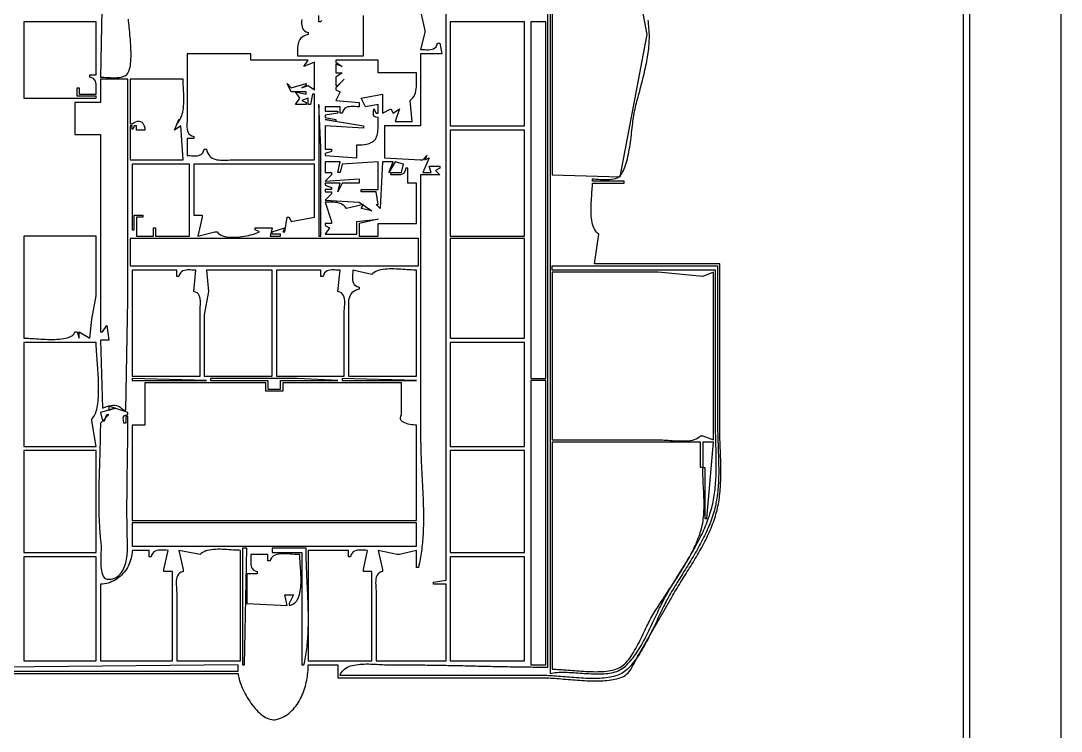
# Model space of a CAD drawing. Header units: metres. Extents: x 0 to 792, y 0 to 1224.
# Drawn here: x 301.5 to 792, y 203.8 to 538.5 of the extents above; entities that cross this region are included whole.
import ezdxf

# ---------------------------------------------------------------- set-up
doc = ezdxf.new("R2010")
doc.units = ezdxf.units.M

msp = doc.modelspace()

# ---------------------------------------------------------------- linework, layer by layer
for points in [[(0, 1224), (0, 0), (792, 0), (792, 1224), (0, 1224)], [(26, 62), (561, 62), (699, 62), (734, 62), (747.3966, 63.0278), (749, 79), (749, 125), (749, 315), (749, 969), (749, 1138), (749, 1181), (747.9722, 1197.3966), (738, 1199), (709, 1199), (593, 1199), (166, 1199), (62, 1199), (36, 1199), (27.0278, 1197.3966), (26, 1177), (26, 1121), (26, 904), (26, 62)], [(29, 1196), (29, 65), (746, 65), (746, 1196), (29, 1196)], [(551, 1125), (551, 231), (551.7984, 231.1694), (552.6262, 231.3066), (553.4817, 231.4137), (554.3627, 231.493), (555.2675, 231.5469), (556.194, 231.5775), (557.1405, 231.5872), (558.1049, 231.5783), (559.0854, 231.553), (560.0799, 231.5136), (561.0867, 231.4625), (562.1038, 231.4018), (563.1293, 231.3339), (564.1613, 231.2611), (565.1978, 231.1856), (566.2369, 231.1097), (567.2768, 231.0357), (568.3154, 230.9659), (569.3509, 230.9026), (570.3814, 230.848), (571.405, 230.8045), (572.4197, 230.7742), (573.4236, 230.7596), (574.4148, 230.7629), (575.3913, 230.7863), (576.3514, 230.8322), (577.293, 230.9028), (578.2142, 231.0004), (579.1132, 231.1273), (579.988, 231.2858), (580.8366, 231.4781), (581.6572, 231.7066), (582.4479, 231.9735), (583.2067, 232.2811), (583.9317, 232.6318), (584.6211, 233.0277), (585.2637, 233.4558), (585.899, 233.9311), (586.5271, 234.4514), (587.148, 235.0148), (587.7618, 235.619), (588.3684, 236.2622), (588.968, 236.9422), (589.5606, 237.657), (590.1462, 238.4045), (590.7249, 239.1827), (591.2967, 239.9896), (591.8617, 240.823), (592.4199, 241.6809), (592.9713, 242.5613), (593.5161, 243.4621), (594.0541, 244.3813), (594.5856, 245.3168), (595.1105, 246.2665), (595.6288, 247.2285), (596.1407, 248.2006), (596.6461, 249.1808), (597.1451, 250.167), (597.6378, 251.1573), (598.1242, 252.1495), (598.6043, 253.1415), (599.0781, 254.1314), (599.5459, 255.1171), (600.0074, 256.0965), (600.4629, 257.0676), (600.9124, 258.0283), (601.3558, 258.9766), (601.7933, 259.9103), (602.2249, 260.8276), (602.6506, 261.7263), (603.0704, 262.6043), (603.4845, 263.4596), (603.8929, 264.2902), (604.2956, 265.0939), (604.6926, 265.8689), (605.084, 266.6129), (605.4699, 267.3239), (605.8503, 268), (606.3412, 268.8493), (606.8392, 269.6995), (607.3437, 270.5507), (607.854, 271.4029), (608.3697, 272.2561), (608.8901, 273.1105), (609.4148, 273.9662), (609.9431, 274.8231), (610.4746, 275.6814), (611.0086, 276.5411), (611.5446, 277.4022), (612.0821, 278.2649), (612.6204, 279.1293), (613.1591, 279.9953), (613.6975, 280.8631), (614.2352, 281.7327), (614.7715, 282.6042), (615.3059, 283.4776), (615.8379, 284.3531), (616.3668, 285.2306), (616.8922, 286.1104), (617.4135, 286.9923), (617.9301, 287.8765), (618.4415, 288.7631), (618.947, 289.6521), (619.4462, 290.5436), (619.9386, 291.4376), (620.4234, 292.3343), (620.9003, 293.2337), (621.3685, 294.1358), (621.8277, 295.0408), (622.2771, 295.9486), (622.7163, 296.8594), (623.1447, 297.7733), (623.5618, 298.6902), (623.9669, 299.6103), (624.3596, 300.5336), (624.7392, 301.4603), (625.1053, 302.3902), (625.4572, 303.3237), (625.7944, 304.2606), (626.1164, 305.2011), (626.4226, 306.1452), (626.7124, 307.093), (626.9852, 308.0445), (627.2407, 309), (627.4779, 309.9582), (627.698, 310.9217), (627.9016, 311.8901), (628.0891, 312.8632), (628.2612, 313.8407), (628.4184, 314.8224), (628.5614, 315.8081), (628.6906, 316.7976), (628.8066, 317.7905), (628.9101, 318.7867), (629.0016, 319.786), (629.0817, 320.788), (629.1508, 321.7926), (629.2097, 322.7996), (629.2589, 323.8086), (629.2989, 324.8195), (629.3304, 325.8319), (629.3539, 326.8458), (629.3699, 327.8608), (629.379, 328.8767), (629.3819, 329.8932), (629.3791, 330.9102), (629.3711, 331.9274), (629.3586, 332.9445), (629.342, 333.9614), (629.322, 334.9777), (629.2992, 335.9933), (629.2741, 337.0079), (629.2473, 338.0213), (629.2193, 339.0332), (629.1908, 340.0434), (629.1622, 341.0516), (629.1343, 342.0577), (629.1075, 343.0614), (629.0824, 344.0625), (629.0596, 345.0606), (629.0396, 346.0557), (629.0231, 347.0474), (629.0106, 348.0355), (629.0027, 349.0197), (629, 350), (629, 421), (552, 421), (552, 423), (630, 423), (630, 348), (630.0034, 347.0302), (630.0132, 346.0545), (630.0289, 345.0731), (630.0495, 344.0865), (630.0746, 343.0949), (630.1035, 342.0988), (630.1354, 341.0984), (630.1696, 340.0941), (630.2057, 339.0863), (630.2427, 338.0753), (630.2802, 337.0614), (630.3173, 336.0451), (630.3535, 335.0266), (630.388, 334.0064), (630.4202, 332.9847), (630.4495, 331.9619), (630.4751, 330.9384), (630.4963, 329.9145), (630.5126, 328.8906), (630.5232, 327.867), (630.5275, 326.8441), (630.5247, 325.8221), (630.5143, 324.8016), (630.4955, 323.7827), (630.4677, 322.7659), (630.4302, 321.7516), (630.3824, 320.74), (630.3234, 319.7315), (630.2528, 318.7264), (630.1698, 317.7252), (630.0737, 316.7282), (629.9639, 315.7357), (629.8397, 314.748), (629.7005, 313.7655), (629.5455, 312.7886), (629.374, 311.8177), (629.1855, 310.853), (628.9792, 309.8949), (628.7546, 308.9438), (628.5108, 308), (628.2449, 307.0493), (627.9617, 306.1021), (627.6615, 305.1582), (627.3451, 304.2177), (627.0129, 303.2804), (626.6655, 302.3463), (626.3036, 301.4153), (625.9276, 300.4875), (625.5381, 299.5627), (625.1357, 298.6408), (624.721, 297.7219), (624.2945, 296.8059), (623.8568, 295.8928), (623.4085, 294.9824), (622.9501, 294.0747), (622.4823, 293.1697), (622.0055, 292.2673), (621.5203, 291.3675), (621.0274, 290.4702), (620.5272, 289.5753), (620.0204, 288.6829), (619.5075, 287.7928), (618.9891, 286.9051), (618.4657, 286.0195), (617.938, 285.1362), (617.4064, 284.255), (616.8716, 283.3759), (616.3342, 282.4988), (615.7946, 281.6238), (615.2534, 280.7506), (614.7113, 279.8794), (614.1688, 279.0099), (613.6265, 278.1423), (613.0849, 277.2763), (612.5446, 276.412), (612.0061, 275.5494), (611.4701, 274.6883), (610.9371, 273.8287), (610.4077, 272.9706), (609.8824, 272.1138), (609.3618, 271.2584), (608.8465, 270.4044), (608.3371, 269.5515), (607.834, 268.6999), (607.338, 267.8494), (606.8495, 267), (606.4753, 266.3315), (606.0942, 265.6264), (605.7063, 264.8869), (605.3116, 264.1149), (604.91, 263.3127), (604.5017, 262.4822), (604.0866, 261.6257), (603.6647, 260.7451), (603.2361, 259.8425), (602.8007, 258.9201), (602.3587, 257.9799), (601.91, 257.0241), (601.4546, 256.0547), (600.9926, 255.0738), (600.5239, 254.0835), (600.0487, 253.0859), (599.5668, 252.0831), (599.0784, 251.0772), (598.5834, 250.0702), (598.082, 249.0643), (597.574, 248.0615), (597.0595, 247.064), (596.5385, 246.0738), (596.0111, 245.093), (595.4773, 244.1237), (594.937, 243.168), (594.3904, 242.228), (593.8374, 241.3058), (593.278, 240.4034), (592.7123, 239.523), (592.1402, 238.6667), (591.5619, 237.8365), (590.9773, 237.0345), (590.3864, 236.2629), (589.7893, 235.5237), (589.186, 234.819), (588.5765, 234.1508), (587.9607, 233.5214), (587.3388, 232.9327), (586.7108, 232.3869), (586.0767, 231.8861), (585.4364, 231.4323), (584.7901, 231.0277), (584.1279, 230.6716), (583.4213, 230.3492), (582.6724, 230.0592), (581.8837, 229.8003), (581.0574, 229.5711), (580.1959, 229.3703), (579.3016, 229.1965), (578.3767, 229.0485), (577.4236, 228.9249), (576.4447, 228.8245), (575.4422, 228.7457), (574.4185, 228.6875), (573.3759, 228.6483), (572.3168, 228.6269), (571.2434, 228.622), (570.1582, 228.6322), (569.0635, 228.6562), (567.9615, 228.6927), (566.8547, 228.7403), (565.7453, 228.7978), (564.6357, 228.8637), (563.5282, 228.9369), (562.4252, 229.0159), (561.3289, 229.0994), (560.2418, 229.1861), (559.1661, 229.2746), (558.1042, 229.3637), (557.0584, 229.452), (556.0311, 229.5382), (555.0245, 229.621), (554.041, 229.699), (553.083, 229.7709), (552.1528, 229.8353), (551.2527, 229.8911), (550.385, 229.9367), (549.5521, 229.971), (548.7563, 229.9925), (548, 230), (452, 230), (452.2882, 230.7499), (452.6538, 231.4309), (453.0922, 232.0462), (453.599, 232.5987), (454.1696, 233.0916), (454.7996, 233.5279), (455.4844, 233.9107), (456.2195, 234.243), (457.0004, 234.5279), (457.8226, 234.7685), (458.6816, 234.9679), (459.5729, 235.129), (460.4919, 235.2551), (461.4343, 235.3491), (462.3954, 235.4141), (463.3708, 235.4532), (464.3559, 235.4694), (465.3463, 235.4658), (466.3374, 235.4455), (467.3248, 235.4116), (468.3039, 235.3671), (469.2702, 235.315), (470.2192, 235.2586), (471.1465, 235.2007), (472.0474, 235.1445), (472.9176, 235.093), (473.7524, 235.0494), (474.5474, 235.0166), (475.2981, 234.9978), (476, 234.9961), (476.9952, 235.0066), (477.9907, 235.0155), (478.9865, 235.0227), (479.9826, 235.0284), (480.979, 235.0325), (481.9756, 235.0352), (482.9725, 235.0364), (483.9696, 235.0361), (484.967, 235.0345), (485.9646, 235.0316), (486.9624, 235.0274), (487.9605, 235.0219), (488.9588, 235.0153), (489.9573, 235.0074), (490.956, 234.9985), (491.9549, 234.9885), (492.954, 234.9774), (493.9533, 234.9653), (494.9528, 234.9523), (495.9524, 234.9384), (496.9522, 234.9236), (497.9521, 234.908), (498.9522, 234.8916), (499.9525, 234.8745), (500.9529, 234.8567), (501.9534, 234.8382), (502.954, 234.8191), (503.9548, 234.7994), (504.9556, 234.7792), (505.9566, 234.7585), (506.9577, 234.7373), (507.9588, 234.7158), (508.9601, 234.6939), (509.9614, 234.6716), (510.9628, 234.6491), (511.9642, 234.6263), (512.9657, 234.6034), (513.9673, 234.5803), (514.9689, 234.557), (515.9705, 234.5338), (516.9722, 234.5104), (517.9739, 234.4871), (518.9756, 234.4639), (519.9773, 234.4407), (520.979, 234.4177), (521.9807, 234.3949), (522.9824, 234.3723), (523.9841, 234.3499), (524.9858, 234.3279), (525.9874, 234.3062), (526.989, 234.2849), (527.9906, 234.2641), (528.9921, 234.2437), (529.9935, 234.2238), (530.9949, 234.2045), (531.9962, 234.1858), (532.9974, 234.1678), (533.9986, 234.1504), (534.9996, 234.1338), (536.0006, 234.1179), (537.0014, 234.1028), (538.0022, 234.0886), (539.0028, 234.0753), (540.0033, 234.0629), (541.0037, 234.0515), (542.0039, 234.0411), (543.004, 234.0318), (544.0039, 234.0236), (545.0037, 234.0166), (546.0033, 234.0107), (547.0027, 234.0061), (548.002, 234.0027), (549.0011, 234.0006), (550, 234), (550, 1122)], [(490, 543), (492, 534), (492, 533), (490, 525), (490.9583, 524.98), (491.9097, 524.9379), (492.841, 524.9006), (493.7393, 524.895), (494.5914, 524.948), (495.3841, 525.0863), (496.1045, 525.337), (496.7393, 525.7268), (497.2756, 526.2826), (497.7002, 527.0314), (498, 528), (499, 528), (500, 523), (490, 523), (490, 489), (473, 489), (473, 474), (490, 473), (491, 473), (493, 475), (492, 473), (494, 474), (491, 467), (492, 467), (494, 467), (495, 467), (494, 470), (499, 470), (499, 469), (497, 468), (499, 466), (490, 466), (490, 342), (490.0028, 341.0328), (490.011, 340.0615), (490.0245, 339.0863), (490.0427, 338.1074), (490.0654, 337.1248), (490.0924, 336.1388), (490.1233, 335.1494), (490.1577, 334.1569), (490.1954, 333.1614), (490.2361, 332.163), (490.2795, 331.1619), (490.3252, 330.1583), (490.3729, 329.1522), (490.4224, 328.1439), (490.4733, 327.1335), (490.5253, 326.1212), (490.5781, 325.107), (490.6314, 324.0912), (490.6849, 323.0739), (490.7383, 322.0553), (490.7913, 321.0354), (490.8434, 320.0145), (490.8946, 318.9928), (490.9444, 317.9702), (490.9925, 316.9471), (491.0386, 315.9236), (491.0824, 314.8998), (491.1237, 313.8758), (491.162, 312.8518), (491.1971, 311.8281), (491.2287, 310.8046), (491.2564, 309.7816), (491.28, 308.7592), (491.2991, 307.7376), (491.3135, 306.717), (491.3228, 305.6974), (491.3267, 304.679), (491.3249, 303.662), (491.3171, 302.6465), (491.3029, 301.6328), (491.2822, 300.6208), (491.2545, 299.6109), (491.2196, 298.603), (491.1772, 297.5975), (491.1268, 296.5944), (491.0683, 295.5939), (491.0014, 294.5961), (490.9256, 293.6012), (490.8407, 292.6094), (490.7465, 291.6208), (490.6425, 290.6355), (490.5284, 289.6537), (490.4041, 288.6755), (490.2691, 287.7012), (490.1231, 286.7308), (489.9659, 285.7645), (489.7971, 284.8025), (489.6164, 283.8449), (489.4235, 282.8918), (489.2181, 281.9434), (489, 281), (488, 281), (488, 289), (480, 287), (479, 287), (470, 289), (472, 280), (472, 279), (471.0811, 278.7072), (470.3496, 278.2765), (469.7855, 277.7237), (469.369, 277.0649), (469.0804, 276.316), (468.8999, 275.493), (468.8077, 274.6119), (468.784, 273.6887), (468.809, 272.7393), (468.8628, 271.7798), (468.9258, 270.8261), (468.9781, 269.8941), (469, 269), (469, 237), (502, 237), (502, 273), (496, 273), (496, 274), (502, 275), (502, 665)], [(552, 599), (552, 466), (584, 465), (596.821, 532), (584, 599), (552, 599)], [(340, 560), (339, 512), (339.8119, 511.9811), (340.7098, 511.9328), (341.6763, 511.8676), (342.6938, 511.798), (343.7447, 511.7363), (344.8117, 511.6951), (345.8772, 511.6869), (346.9236, 511.7241), (347.9335, 511.8191), (348.8894, 511.9845), (349.7737, 512.2328), (350.569, 512.5763), (351.2577, 513.0277), (351.6578, 513.4191), (352.0115, 513.9034), (352.321, 514.4747), (352.5884, 515.1273), (352.816, 515.8554), (353.006, 516.6532), (353.1607, 517.515), (353.2822, 518.435), (353.3727, 519.4075), (353.4344, 520.4267), (353.4697, 521.4869), (353.4806, 522.5822), (353.4694, 523.7069), (353.4383, 524.8552), (353.3895, 526.0215), (353.3253, 527.1998), (353.2478, 528.3845), (353.1592, 529.5699), (353.0619, 530.75), (352.9579, 531.9192), (352.8495, 533.0718), (352.739, 534.2018), (352.6284, 535.3037), (352.5201, 536.3716), (352.4163, 537.3997), (352.3191, 538.3824), (352.2308, 539.3138)], [(433.9379, 539.0902), (433.9006, 538.1588), (433.895, 537.2605), (433.948, 536.4084), (434.0863, 535.6157), (434.337, 534.8953), (434.7268, 534.2605), (435.2826, 533.7243), (436.0314, 533.2997), (437, 533), (437, 532), (435.9072, 531.7015), (434.9851, 531.3248), (434.2193, 530.8735), (433.5954, 530.351), (433.099, 529.761), (432.7158, 529.107), (432.4314, 528.3926), (432.2314, 527.6214), (432.1015, 526.7969), (432.0273, 525.9226), (431.9944, 525.0023), (431.9884, 524.0393), (431.9951, 523.0374), (432, 522), (463, 522), (463, 541)], [(443.2109, 538.6384), (443, 538), (442, 538), (442, 541)], [(303, 538), (303, 502), (337, 502), (337, 503), (328, 503), (328, 507), (329, 507), (329, 504), (337, 504), (337.0199, 504.9583), (337.062, 505.9097), (337.0993, 506.841), (337.1049, 507.7393), (337.0519, 508.5914), (336.9136, 509.3841), (336.6629, 510.1045), (336.2731, 510.7393), (335.7173, 511.2756), (334.9685, 511.7002), (334, 512), (334, 513), (337, 513), (337, 538), (303, 538)], [(504, 538), (504, 489), (539, 489), (539, 538), (504, 538)], [(542, 538), (542, 370), (549, 370), (549, 538), (542, 538)], [(585.6103, 229.6033), (586.3873, 230.0473), (587.1139, 230.6151), (587.7939, 231.2891), (588.431, 232.0517), (589.0289, 232.8853), (589.5914, 233.7724), (590.1221, 234.6953), (590.6249, 235.6364), (591.1034, 236.5782), (591.5613, 237.503), (592.0025, 238.3933), (592.4306, 239.2315), (592.8495, 240), (608.4213, 267), (608.91, 267.8465), (609.4063, 268.6941), (609.9094, 269.543), (610.4188, 270.3931), (610.9338, 271.2445), (611.4539, 272.0973), (611.9785, 272.9515), (612.5071, 273.8072), (613.0389, 274.6644), (613.5736, 275.5231), (614.1104, 276.3836), (614.6487, 277.2457), (615.1882, 278.1095), (615.728, 278.9752), (616.2677, 279.8427), (616.8067, 280.7121), (617.3444, 281.5834), (617.8801, 282.4568), (618.4135, 283.3323), (618.9437, 284.2099), (619.4704, 285.0896), (619.9928, 285.9716), (620.5104, 286.8559), (621.0227, 287.7426), (621.529, 288.6316), (622.0288, 289.5231), (622.5214, 290.4171), (623.0064, 291.3136), (623.4831, 292.2128), (623.9509, 293.1146), (624.4093, 294.0192), (624.8577, 294.9266), (625.2955, 295.8368), (625.7221, 296.7498), (626.1369, 297.6658), (626.5394, 298.5849), (626.929, 299.5069), (627.3051, 300.4321), (627.6671, 301.3605), (628.0144, 302.292), (628.3465, 303.2268), (628.6627, 304.165), (628.9626, 305.1065), (629.2455, 306.0515), (629.5108, 307), (629.7543, 307.9421), (629.9791, 308.8916), (630.1858, 309.8482), (630.3751, 310.8115), (630.5475, 311.781), (630.7038, 312.7566), (630.8446, 313.7378), (630.9705, 314.7244), (631.0822, 315.7159), (631.1803, 316.712), (631.2655, 317.7123), (631.3384, 318.7166), (631.3996, 319.7245), (631.4499, 320.7356), (631.4897, 321.7496), (631.5199, 322.7662), (631.541, 323.7849), (631.5536, 324.8056), (631.5585, 325.8277), (631.5562, 326.851), (631.5474, 327.8751), (631.5328, 328.8997), (631.513, 329.9244), (631.4886, 330.949), (631.4603, 331.9729), (631.4287, 332.996), (631.3945, 334.0178), (631.3583, 335.0381), (631.3207, 336.0564), (631.2825, 337.0724), (631.2442, 338.0858), (631.2065, 339.0963), (631.17, 340.1034), (631.1354, 341.1069), (631.1033, 342.1064), (631.0744, 343.1015), (631.0493, 344.092), (631.0287, 345.0774), (631.0132, 346.0574), (631.0034, 347.0317), (631, 348), (631, 424), (572, 424), (574, 438), (573.4015, 438.4518), (572.8686, 438.9835), (572.398, 439.5897), (571.9862, 440.2646), (571.63, 441.0029), (571.3259, 441.7988), (571.0705, 442.6469), (570.8605, 443.5416), (570.6924, 444.4773), (570.563, 445.4485), (570.4689, 446.4496), (570.4066, 447.475), (570.3728, 448.5193), (570.3641, 449.5768), (570.3771, 450.6419), (570.4085, 451.7092), (570.4549, 452.7731), (570.5129, 453.828), (570.5791, 454.8683), (570.6501, 455.8885), (570.7227, 456.883), (570.7933, 457.8463), (570.8587, 458.7729), (570.9154, 459.657), (570.9601, 460.4933), (570.9894, 461.2761), (571, 462), (586, 462), (586, 463), (571, 463), (571, 464), (571.8335, 463.9815), (572.7471, 463.9342), (573.7245, 463.8704), (574.7493, 463.8024), (575.8052, 463.7425), (576.8758, 463.7029), (577.9448, 463.696), (578.996, 463.7339), (580.0128, 463.8291), (580.9791, 463.9938), (581.8785, 464.2403), (582.6946, 464.5808), (583.4112, 465.0277), (583.9046, 465.4572), (584.3703, 465.9683), (584.8091, 466.5562), (585.2221, 467.216), (585.6106, 467.943), (585.9755, 468.7323), (586.3179, 469.5792), (586.6389, 470.4787), (586.9396, 471.426), (587.2211, 472.4165), (587.4844, 473.4451), (587.7307, 474.5072), (587.961, 475.5979), (588.1765, 476.7124), (588.3781, 477.8458), (588.567, 478.9934), (588.7443, 480.1503), (588.911, 481.3118), (589.0682, 482.4729), (589.217, 483.629), (589.3585, 484.7751), (589.4938, 485.9064), (589.624, 487.0182), (589.7501, 488.1056), (589.8732, 489.1638), (589.9944, 490.1879), (590.1149, 491.1733), (590.2356, 492.1149), (590.3576, 493.0082), (590.4821, 493.8481), (590.6101, 494.6299), (590.7427, 495.3488), (590.8811, 496), (591.0903, 496.8951), (591.3085, 497.8018), (591.5348, 498.7193), (591.7684, 499.6471), (592.0083, 500.5846), (592.2538, 501.5311), (592.5039, 502.4861), (592.7577, 503.4489), (593.0145, 504.419), (593.2732, 505.3958), (593.5331, 506.3786), (593.7933, 507.3668), (594.0529, 508.3599), (594.3109, 509.3572), (594.5667, 510.3582), (594.8192, 511.3622), (595.0676, 512.3686), (595.311, 513.3769), (595.5486, 514.3864), (595.7794, 515.3966), (596.0027, 516.4067), (596.2175, 517.4163), (596.4229, 518.4247), (596.6182, 519.4314), (596.8023, 520.4356), (596.9745, 521.4369), (597.1339, 522.4346), (597.2795, 523.428), (597.4106, 524.4167), (597.5262, 525.4), (597.6255, 526.3773), (597.7076, 527.348), (597.7716, 528.3115), (597.8167, 529.2672), (597.842, 530.2145), (597.8465, 531.1528), (597.8295, 532.0815), (597.7901, 533), (597.7301, 533.9798), (597.6597, 534.9589), (597.5792, 535.9372), (597.4889, 536.9148), (597.3892, 537.8917), (597.2803, 538.868)], [(380, 523), (380, 494), (379.9781, 493.1058), (379.9258, 492.1738), (379.8628, 491.2201), (379.809, 490.2605), (379.784, 489.3112), (379.8077, 488.3879), (379.8999, 487.5068), (380.0804, 486.6838), (380.369, 485.9349), (380.7855, 485.2761), (381.3496, 484.7234), (382.0811, 484.2926), (383, 484), (383, 483), (380, 483), (380, 475), (380.9583, 474.98), (381.9097, 474.9379), (382.841, 474.9006), (383.7393, 474.895), (384.5914, 474.948), (385.3841, 475.0863), (386.1045, 475.337), (386.7393, 475.7268), (387.2756, 476.2826), (387.7002, 477.0314), (388, 478), (389, 478), (389.2781, 476.9932), (389.6382, 476.1238), (390.0747, 475.3822), (390.5818, 474.7587), (391.1542, 474.2435), (391.7863, 473.827), (392.4724, 473.4995), (393.2071, 473.2514), (393.9848, 473.0728), (394.7998, 472.9542), (395.6467, 472.8858), (396.5199, 472.8579), (397.4139, 472.861), (398.323, 472.8852), (399.2417, 472.9208), (400.1645, 472.9583), (401.0857, 472.9879), (402, 473), (440, 473), (440, 504), (439, 504), (438, 499), (437, 499), (437, 502), (434, 501), (436, 500), (436, 499), (431, 499), (433, 502), (431, 505), (436, 504), (436, 505), (429, 505), (427, 509), (429, 507), (436, 509), (436, 508), (434, 507), (437, 508), (440, 506), (440, 519), (435, 517), (437, 520), (410, 520), (410, 523), (380, 523)], [(450, 520), (450, 519), (453, 517), (450, 518), (450, 514), (453, 514), (450, 512), (450, 508), (451, 508), (454, 511), (450, 507), (450, 506), (452, 505), (450, 501), (461, 500), (461, 498), (460.0416, 498.0199), (459.0902, 498.062), (458.1588, 498.0993), (457.2605, 498.1049), (456.4084, 498.0519), (455.6157, 497.9136), (454.8953, 497.6629), (454.2605, 497.2731), (453.7243, 496.7173), (453.2997, 495.9685), (453, 495), (452, 495), (452, 498), (445, 498), (445, 496), (451, 496), (451, 495), (445, 494), (445, 493), (450, 492), (450, 491), (445, 492), (463, 489), (463, 488), (445, 489), (445, 479), (445, 478), (448, 478), (448, 477), (445, 476), (445, 475), (460, 474), (460, 480), (461.2692, 480.0223), (462.4262, 480.0878), (463.4762, 480.1974), (464.4245, 480.352), (465.2761, 480.5524), (466.0363, 480.7995), (466.7103, 481.0942), (467.3032, 481.4374), (467.8203, 481.8299), (468.2667, 482.2727), (468.6476, 482.7666), (468.9683, 483.3125), (469.2338, 483.9112), (469.4494, 484.5637), (469.6203, 485.2708), (469.7517, 486.0335), (469.8487, 486.8525), (469.9165, 487.7288), (469.9604, 488.6632), (469.9855, 489.6566), (469.997, 490.71), (470.0001, 491.8241), (470, 493), (468.8635, 493.1251), (468.1741, 493.4893), (467.8372, 494.0757), (467.7588, 494.8675), (467.8444, 495.8479), (468, 497), (469, 495), (470, 495), (470, 499), (464, 498), (462, 502), (472, 504), (472, 495), (476, 497), (477, 495), (480, 497), (478, 491), (486, 491), (485, 501), (485.7481, 501.6106), (486.3699, 502.2865), (486.8766, 503.0211), (487.2792, 503.8078), (487.5887, 504.6398), (487.8162, 505.5107), (487.9728, 506.4137), (488.0695, 507.3422), (488.1174, 508.2897), (488.1276, 509.2494), (488.1112, 510.2148), (488.0791, 511.1791), (488.0425, 512.1359), (488.0124, 513.0783), (488, 514), (470, 514), (470, 520), (450, 520)], [(339, 511), (339, 500), (327, 500), (327, 485), (339, 485), (339, 392), (340, 392), (342, 395), (343, 388), (339, 388), (340, 356), (341.083, 356.4397), (342.1029, 356.8111), (343.0692, 357.1016), (343.9911, 357.2985), (344.8783, 357.3893), (345.7401, 357.3613), (346.5861, 357.2021), (347.4256, 356.8989), (348.2681, 356.4392), (349.1231, 355.8104), (350, 355), (351, 355), (352, 407), (352, 511), (339, 511)], [(353, 511), (353, 490), (354, 490), (354.8891, 490.5657), (355.7331, 490.9521), (356.5241, 491.163), (357.2543, 491.2023), (357.9156, 491.0739), (358.5004, 490.7817), (359.0007, 490.3296), (359.4087, 489.7214), (359.7165, 488.9612), (359.9162, 488.0527), (360, 487), (356, 487), (356, 489), (355, 489), (354.645, 488.0021), (354.3657, 487.4176), (354.1638, 487.3321), (354.0412, 487.831), (354, 489), (353, 489), (353, 473), (378, 473), (377, 489), (374, 487), (376, 492), (375, 490), (375.6102, 490.6615), (376.146, 491.3727), (376.6118, 492.1297), (377.012, 492.9286), (377.3509, 493.7657), (377.6331, 494.6371), (377.8627, 495.539), (378.0444, 496.4675), (378.1825, 497.419), (378.2813, 498.3894), (378.3453, 499.3751), (378.3789, 500.3722), (378.3865, 501.3769), (378.3725, 502.3853), (378.3412, 503.3937), (378.2972, 504.3982), (378.2447, 505.395), (378.1883, 506.3802), (378.1322, 507.3501), (378.081, 508.3009), (378.0389, 509.2287), (378.0104, 510.1296), (378, 511), (353, 511)], [(442, 499), (442, 437), (443, 437), (443, 479), (442, 499)], [(504, 487), (504, 437), (539, 437), (539, 487), (504, 487)], [(354, 471), (354, 440), (355, 440), (355, 447), (359, 447), (359, 446), (356, 446), (356, 437), (364, 437), (364, 441), (365, 441), (365, 437), (381, 437), (381, 471), (354, 471)], [(383, 471), (383, 447), (387, 447), (387, 446), (385, 437), (393, 439), (394, 439), (394.5737, 438.436), (395.2314, 437.9527), (395.9652, 437.5459), (396.7673, 437.2118), (397.63, 436.9462), (398.5453, 436.7451), (399.5056, 436.6044), (400.5031, 436.5201), (401.5298, 436.4882), (402.5782, 436.5046), (403.6402, 436.5653), (404.7082, 436.6663), (405.7744, 436.8034), (406.8309, 436.9727), (407.8699, 437.1701), (408.8837, 437.3916), (409.8645, 437.6332), (410.8045, 437.8907), (411.6958, 438.1602), (412.5307, 438.4376), (413.3013, 438.7189), (414, 439), (412, 440), (412, 441), (420, 441), (419, 437), (424, 437), (424, 438), (420, 438), (420, 439), (426, 441), (425, 439), (426, 439), (427, 446), (428, 446), (429, 444), (440, 446), (440, 471), (383, 471)], [(445, 472), (445, 468), (445, 467), (448, 467), (448, 466), (445, 463), (461, 464), (461, 462), (453, 462), (451, 458), (452, 462), (445, 462), (445, 461), (448, 460), (448, 459), (445, 459), (445, 458), (448, 458), (448, 457), (445, 454), (461, 453), (467, 449), (462, 450), (463, 452), (455, 450), (454.3894, 450.8147), (453.7263, 451.4711), (453.0142, 451.986), (452.2568, 452.376), (451.4577, 452.6577), (450.6205, 452.8479), (449.7488, 452.9632), (448.8463, 453.0203), (447.9165, 453.0358), (446.9631, 453.0265), (445.9897, 453.009), (445, 453), (448, 444), (448, 443), (445, 443), (445, 442), (447, 441), (445, 438), (460, 438), (460, 444), (470, 445), (461, 443), (461, 437), (470, 437), (470, 443), (488, 443), (488, 462), (484, 462), (484, 463), (484, 469), (483, 469), (482.7754, 467.973), (482.3987, 467.1918), (481.8872, 466.6247), (481.2584, 466.2403), (480.5298, 466.0068), (479.7188, 465.8928), (478.8429, 465.8667), (477.9194, 465.8969), (476.966, 465.9518), (476, 466), (476, 467), (481, 467), (482, 471), (478, 472), (475, 467), (477, 472), (472, 472), (471, 450), (469, 452), (470, 452), (469, 458), (462, 458), (462, 459), (470, 459), (470, 472), (453, 471), (452, 467), (451, 467), (452, 472), (445, 472)], [(303, 437), (303, 389), (303.5986, 388.9904), (304.285, 388.9636), (305.051, 388.9225), (305.8889, 388.8703), (306.7907, 388.8098), (307.7486, 388.744), (308.7545, 388.6759), (309.8007, 388.6086), (310.8792, 388.5449), (311.9821, 388.4878), (313.1015, 388.4404), (314.2296, 388.4056), (315.3583, 388.3865), (316.4798, 388.3859), (317.5862, 388.4069), (318.6697, 388.4524), (319.7222, 388.5255), (320.7359, 388.6291), (321.7029, 388.7662), (322.6153, 388.9398), (323.4651, 389.1529), (324.2446, 389.4084), (324.9457, 389.7093), (325.5606, 390.0587), (326.0814, 390.4595), (326.5002, 390.9146), (326.809, 391.4271), (327, 392), (328, 392), (329, 389), (329, 392), (334, 389), (335, 398), (337, 409), (337, 437), (303, 437)], [(291, 436), (291, 232), (404, 232), (404, 235), (292, 234), (292, 376), (292, 417), (291, 436)], [(353, 436), (353, 423), (489, 423), (489, 436), (353, 436)], [(504, 436), (504, 389), (539, 389), (539, 436), (504, 436)], [(354, 421), (354, 371), (386, 371), (386, 401), (386.0218, 401.8941), (386.0741, 402.8261), (386.1371, 403.7798), (386.1909, 404.7393), (386.2159, 405.6887), (386.1922, 406.6119), (386.1, 407.493), (385.9195, 408.316), (385.6309, 409.0649), (385.2144, 409.7237), (384.6503, 410.2765), (383.9188, 410.7072), (383, 411), (384, 421), (383.0416, 421.0199), (382.0902, 421.062), (381.1588, 421.0993), (380.2605, 421.1049), (379.4084, 421.0519), (378.6157, 420.9136), (377.8953, 420.6629), (377.2605, 420.2731), (376.7243, 419.7173), (376.2997, 418.9685), (376, 418), (375, 418), (375, 421), (354, 421)], [(389, 421), (390, 411), (388, 400), (388, 371), (420, 371), (420, 421), (389, 421)], [(422, 421), (422, 371), (454, 371), (454, 401), (454.0218, 401.8941), (454.0741, 402.8261), (454.1371, 403.7798), (454.1909, 404.7393), (454.2159, 405.6887), (454.1922, 406.6119), (454.1, 407.493), (453.9195, 408.316), (453.6309, 409.0649), (453.2144, 409.7237), (452.6503, 410.2765), (451.9188, 410.7072), (451, 411), (452, 421), (451.0416, 421.0199), (450.0902, 421.062), (449.1588, 421.0993), (448.2605, 421.1049), (447.4084, 421.0519), (446.6157, 420.9136), (445.8953, 420.6629), (445.2605, 420.2731), (444.7243, 419.7173), (444.2997, 418.9685), (444, 418), (443, 418), (443, 421), (422, 421)], [(458, 421), (457.98, 420.0416), (457.9379, 419.0902), (457.9006, 418.1588), (457.895, 417.2606), (457.948, 416.4085), (458.0863, 415.6157), (458.337, 414.8954), (458.7268, 414.2605), (459.2826, 413.7243), (460.0314, 413.2997), (461, 413), (461, 412), (459.9127, 411.7003), (458.992, 411.3176), (458.2241, 410.8565), (457.5955, 410.3221), (457.0927, 409.7192), (456.7022, 409.0527), (456.4102, 408.3276), (456.2034, 407.5486), (456.0682, 406.7207), (455.9909, 405.8487), (455.9581, 404.9377), (455.9561, 403.9924), (455.9715, 403.0177), (455.9906, 402.0186), (456, 401), (456, 371), (488, 371), (488, 421), (487.2593, 421.012), (486.4523, 421.0451), (485.5864, 421.0952), (484.6686, 421.1577), (483.7063, 421.2285), (482.7066, 421.3032), (481.6768, 421.3776), (480.6241, 421.4472), (479.5558, 421.5079), (478.479, 421.5552), (477.4009, 421.5849), (476.3289, 421.5928), (475.2701, 421.5743), (474.2318, 421.5254), (473.2212, 421.4416), (472.2455, 421.3187), (471.3119, 421.1522), (470.4277, 420.9381), (469.6, 420.6718), (468.8362, 420.3492), (468.1435, 419.9659), (467.529, 419.5176), (467, 419), (458, 421)], [(552, 420), (552, 341), (604, 341), (604.812, 340.9853), (605.6939, 340.9458), (606.6362, 340.8882), (607.6289, 340.8193), (608.6626, 340.7457), (609.7274, 340.6742), (610.8137, 340.6116), (611.9119, 340.5645), (613.0122, 340.5397), (614.1048, 340.544), (615.1803, 340.584), (616.2288, 340.6665), (617.2406, 340.7983), (618.2062, 340.986), (619.1157, 341.2365), (619.9595, 341.5564), (620.728, 341.9524), (621.4113, 342.4314), (622, 343), (623, 343), (628, 341), (628, 420), (623, 418), (602, 420), (552, 420)], [(303, 387), (303, 338), (337, 338), (335, 350), (335, 351), (335.4354, 351.4349), (335.8327, 351.9421), (336.1934, 352.5178), (336.5188, 353.1582), (336.8104, 353.8598), (337.0698, 354.6188), (337.2982, 355.4314), (337.4973, 356.294), (337.6684, 357.2029), (337.813, 358.1543), (337.9325, 359.1445), (338.0284, 360.1699), (338.1022, 361.2266), (338.1553, 362.3111), (338.1891, 363.4195), (338.2052, 364.5482), (338.2049, 365.6935), (338.1898, 366.8517), (338.1612, 368.019), (338.1207, 369.1917), (338.0696, 370.3661), (338.0095, 371.5386), (337.9417, 372.7053), (337.8678, 373.8627), (337.7892, 375.0069), (337.7073, 376.1343), (337.6236, 377.2412), (337.5396, 378.3238), (337.4567, 379.3785), (337.3763, 380.4015), (337.3, 381.3891), (337.2291, 382.3376), (337.1651, 383.2433), (337.1095, 384.1025), (337.0638, 384.9115), (337.0293, 385.6665), (337.0075, 386.3639), (337, 387), (303, 387)], [(504, 387), (504, 338), (539, 338), (539, 387), (504, 387)], [(354, 370), (354, 369), (389, 369), (354, 370)], [(360, 368), (360, 348), (354, 348), (354, 303), (488, 303), (488, 348), (487.3492, 348.0319), (486.6083, 348.0925), (485.8057, 348.1871), (484.9696, 348.321), (484.1284, 348.4996), (483.3103, 348.7283), (482.5438, 349.0123), (481.8572, 349.3571), (481.2787, 349.7679), (480.8367, 350.2501), (480.5595, 350.8091), (480.4754, 351.4502), (480.6128, 352.1787), (481, 353), (481, 368), (425, 368), (425, 364), (417, 364), (417, 368), (360, 368)], [(391, 370), (391, 369), (418, 369), (418, 365), (424, 365), (424, 369), (451, 369), (432, 370), (391, 370)], [(453, 370), (453, 369), (488, 369), (453, 370)], [(542, 369), (542, 235), (549, 235), (549, 369), (542, 369)], [(343, 357), (343, 356), (343, 355), (346, 356), (339, 354), (340, 350), (341, 350), (342, 353), (343, 353), (339, 349), (338.9982, 348.0209), (338.9933, 347.0393), (338.9852, 346.0551), (338.9742, 345.0685), (338.9605, 344.0795), (338.9443, 343.0884), (338.9258, 342.0951), (338.9052, 341.0997), (338.8826, 340.1025), (338.8582, 339.1035), (338.8324, 338.1027), (338.8051, 337.1003), (338.7767, 336.0965), (338.7473, 335.0912), (338.7171, 334.0846), (338.6864, 333.0769), (338.6552, 332.068), (338.6238, 331.0582), (338.5924, 330.0474), (338.5612, 329.0359), (338.5304, 328.0237), (338.5001, 327.0109), (338.4705, 325.9977), (338.4419, 324.9841), (338.4145, 323.9702), (338.3884, 322.9561), (338.3638, 321.942), (338.3409, 320.9279), (338.3199, 319.914), (338.301, 318.9003), (338.2844, 317.887), (338.2702, 316.8741), (338.2588, 315.8617), (338.2502, 314.8501), (338.2447, 313.8391), (338.2424, 312.8291), (338.2436, 311.82), (338.2484, 310.812), (338.257, 309.8052), (338.2696, 308.7996), (338.2865, 307.7954), (338.3077, 306.7927), (338.3336, 305.7916), (338.3642, 304.7921), (338.3998, 303.7945), (338.4406, 302.7987), (338.4868, 301.805), (338.5385, 300.8133), (338.5959, 299.8239), (338.6593, 298.8368), (338.7288, 297.852), (338.8047, 296.8698), (338.887, 295.8902), (338.9761, 294.9133), (339.0721, 293.9392), (339.1751, 292.9681), (339.2855, 292)], [(339.2854, 292), (339.3304, 291.417), (339.3478, 290.7127), (339.3438, 289.903), (339.3248, 289.0039), (339.2971, 288.0313), (339.2671, 287.0012), (339.2411, 285.9294), (339.2254, 284.832), (339.2264, 283.7249), (339.2504, 282.624), (339.3037, 281.5453), (339.3927, 280.5047), (339.5237, 279.5182), (339.703, 278.6017), (339.937, 277.7712), (340.232, 277.0426), (340.5944, 276.4318), (341.0304, 275.9548), (341.5465, 275.6275), (342.1489, 275.466), (343.1301, 275.4083), (344.0459, 275.461), (344.8983, 275.6172), (345.6893, 275.87), (346.4211, 276.2126), (347.0957, 276.6382), (347.7152, 277.14), (348.2817, 277.7112), (348.7973, 278.3449), (349.264, 279.0344), (349.684, 279.7727), (350.0593, 280.5531), (350.392, 281.3688), (350.6843, 282.2129), (350.9381, 283.0786), (351.1556, 283.9592), (351.3388, 284.8477), (351.4899, 285.7373), (351.6108, 286.6213), (351.7038, 287.4928), (351.7709, 288.345), (351.8141, 289.171), (351.8356, 289.9642), (351.8374, 290.7175), (351.8217, 291.4243), (351.7879, 292.427), (351.7566, 293.4303), (351.7279, 294.434), (351.7016, 295.4381), (351.6777, 296.4427), (351.6561, 297.4477), (351.6367, 298.4531), (351.6194, 299.4589), (351.6042, 300.465), (351.5911, 301.4716), (351.5799, 302.4784), (351.5706, 303.4857), (351.5631, 304.4932), (351.5574, 305.5011), (351.5534, 306.5093), (351.5509, 307.5178), (351.55, 308.5266), (351.5506, 309.5356), (351.5526, 310.5449), (351.5559, 311.5544), (351.5605, 312.5642), (351.5662, 313.5742), (351.5732, 314.5844), (351.5811, 315.5948), (351.5901, 316.6054), (351.6, 317.6162), (351.6108, 318.6271), (351.6223, 319.6382), (351.6346, 320.6495), (351.6475, 321.6608), (351.6611, 322.6723), (351.6751, 323.6838), (351.6896, 324.6955), (351.7044, 325.7072), (351.7196, 326.719), (351.735, 327.7309), (351.7506, 328.7428), (351.7663, 329.7547), (351.782, 330.7666), (351.7977, 331.7786), (351.8133, 332.7905), (351.8288, 333.8024), (351.844, 334.8143), (351.8589, 335.8262), (351.8734, 336.8379), (351.8875, 337.8497), (351.901, 338.8613), (351.914, 339.8729), (351.9264, 340.8843), (351.938, 341.8956), (351.9488, 342.9068), (351.9588, 343.9179), (351.9679, 344.9288), (351.976, 345.9396), (351.983, 346.9501), (351.9889, 347.9605), (351.9937, 348.9707), (351.9971, 349.9807), (351.9992, 350.9904), (352, 352), (351, 352), (351, 349), (350, 349), (349.9024, 350.1954), (349.8281, 351.1394), (349.8889, 351.8619), (350.1966, 352.3928), (350.863, 352.7622), (352, 353), (352, 354), (343, 357)], [(552, 340), (552, 233), (552.8227, 232.9915), (553.6821, 232.9673), (554.5754, 232.9291), (555.5002, 232.8786), (556.4537, 232.8176), (557.4335, 232.7479), (558.4369, 232.6712), (559.4614, 232.5893), (560.5043, 232.5039), (561.5631, 232.4167), (562.6351, 232.3295), (563.7178, 232.2441), (564.8086, 232.1622), (565.9049, 232.0856), (567.004, 232.016), (568.1035, 231.9552), (569.2007, 231.9049), (570.293, 231.8668), (571.3778, 231.8428), (572.4525, 231.8345), (573.5146, 231.8438), (574.5615, 231.8724), (575.5905, 231.9219), (576.5991, 231.9943), (577.5846, 232.0912), (578.5446, 232.2143), (579.4763, 232.3655), (580.3772, 232.5465), (581.2447, 232.7591), (582.0763, 233.0049), (582.8693, 233.2857), (583.6211, 233.6034)], [(622.5817, 300), (622.7906, 300.9228), (622.9724, 301.861), (623.1285, 302.8134), (623.2603, 303.7789), (623.3694, 304.7564), (623.4572, 305.7448), (623.5253, 306.743), (623.575, 307.7499), (623.6079, 308.7643), (623.6254, 309.7852), (623.629, 310.8115), (623.6203, 311.842), (623.6006, 312.8756), (623.5715, 313.9112), (623.5344, 314.9477), (623.4908, 315.984), (623.4422, 317.0191), (623.3901, 318.0516), (623.3359, 319.0807), (623.2812, 320.1051), (623.2273, 321.1238), (623.1759, 322.1355), (623.1283, 323.1394), (623.086, 324.1341), (623.0506, 325.1186), (623.0234, 326.0918), (623.0061, 327.0527), (623, 328), (624, 328), (624, 304), (625, 304), (628, 340), (623, 340), (623, 328), (622, 328), (622, 340), (552, 340)], [(303, 336), (303, 288), (337, 288), (337, 336), (303, 336)], [(504, 336), (504, 288), (539, 288), (539, 336), (504, 336)], [(354, 302), (354, 291), (488, 291), (488, 302), (354, 302)], [(583.6211, 233.6033), (584.2761, 233.9476), (584.9224, 234.3696), (585.5599, 234.8642), (586.1884, 235.4265), (586.8078, 236.0516), (587.4179, 236.7345), (588.0187, 237.4703), (588.61, 238.2539), (589.1915, 239.0805), (589.7633, 239.9451), (590.3251, 240.8427), (590.8769, 241.7683), (591.4184, 242.7171), (591.9496, 243.6841), (592.4702, 244.6643), (592.9802, 245.6527), (593.4795, 246.6445), (593.9678, 247.6346), (594.445, 248.6181), (594.9111, 249.59), (595.3658, 250.5454), (595.809, 251.4794), (596.2407, 252.387), (596.6605, 253.2631), (597.0685, 254.103), (597.4644, 254.9015), (597.8482, 255.6538), (598.2196, 256.355), (598.5787, 257), (599.0308, 257.7801), (599.4957, 258.5663), (599.9726, 259.3584), (600.4608, 260.1561), (600.9596, 260.9593), (601.4682, 261.7678), (601.9859, 262.5815), (602.512, 263.4002), (603.0458, 264.2236), (603.5865, 265.0517), (604.1335, 265.8843), (604.6859, 266.7211), (605.2431, 267.5621), (605.8044, 268.407), (606.3689, 269.2556), (606.9361, 270.1079), (607.5051, 270.9636), (608.0752, 271.8226), (608.6458, 272.6847), (609.216, 273.5496), (609.7852, 274.4173), (610.3527, 275.2876), (610.9177, 276.1603), (611.4794, 277.0352), (612.0372, 277.9121), (612.5904, 278.791), (613.1381, 279.6715), (613.6798, 280.5536), (614.2146, 281.437), (614.7419, 282.3217), (615.2608, 283.2073), (615.7708, 284.0938), (616.271, 284.981), (616.7607, 285.8687), (617.2393, 286.7567), (617.7059, 287.6449), (618.1599, 288.5331), (618.6006, 289.4211), (619.0271, 290.3087), (619.4388, 291.1958), (619.835, 292.0822), (620.215, 292.9677), (620.5779, 293.8522), (620.9231, 294.7355), (621.2499, 295.6174), (621.5575, 296.4977), (621.8452, 297.3763), (622.1123, 298.253), (622.3581, 299.1276), (622.5818, 300)], [(376, 289), (378, 280), (378, 279), (377.0811, 278.7072), (376.3496, 278.2765), (375.7855, 277.7237), (375.369, 277.0649), (375.0804, 276.316), (374.8999, 275.493), (374.8077, 274.6119), (374.784, 273.6887), (374.809, 272.7393), (374.8628, 271.7798), (374.9258, 270.8261), (374.9781, 269.8941), (375, 269), (375, 237), (405, 237), (405, 289), (404.2379, 289.0128), (403.4116, 289.048), (402.529, 289.1002), (401.5978, 289.1643), (400.626, 289.2349), (399.6216, 289.3069), (398.5924, 289.3751), (397.5462, 289.4342), (396.4911, 289.4791), (395.4348, 289.5044), (394.3853, 289.5049), (393.3505, 289.4755), (392.3382, 289.4109), (391.3564, 289.3058), (390.413, 289.1552), (389.5158, 288.9536), (388.6728, 288.696), (387.8918, 288.377), (387.1807, 287.9915), (386.5475, 287.5342), (386, 287), (376, 289)], [(406, 290), (406, 235), (407, 235), (408, 290), (406, 290)], [(420, 290), (420, 288), (434, 288), (434, 235), (435, 235), (435.2129, 235.9274), (435.4123, 236.862), (435.5983, 237.8035), (435.7715, 238.7517), (435.9321, 239.7062), (436.0805, 240.6669), (436.217, 241.6334), (436.3421, 242.6056), (436.4561, 243.5832), (436.5594, 244.5659), (436.6523, 245.5535), (436.7352, 246.5457), (436.8085, 247.5422), (436.8724, 248.5429), (436.9275, 249.5475), (436.974, 250.5557), (437.0123, 251.5672), (437.0428, 252.5818), (437.0658, 253.5993), (437.0818, 254.6194), (437.091, 255.6418), (437.0939, 256.6664), (437.0907, 257.6928), (437.0819, 258.7207), (437.0679, 259.7501), (437.0489, 260.7805), (437.0254, 261.8117), (436.9977, 262.8435), (436.9662, 263.8757), (436.9312, 264.9079), (436.8931, 265.94), (436.8524, 266.9716), (436.8092, 268.0025), (436.7641, 269.0325), (436.7173, 270.0614), (436.6693, 271.0888), (436.6203, 272.1145), (436.5709, 273.1382), (436.5212, 274.1598), (436.4717, 275.1789), (436.4228, 276.1953), (436.3748, 277.2087), (436.3281, 278.219), (436.283, 279.2258), (436.24, 280.2288), (436.1993, 281.228), (436.1613, 282.2229), (436.1265, 283.2133), (436.0951, 284.199), (436.0675, 285.1797), (436.0442, 286.1552), (436.0254, 287.1253), (436.0115, 288.0896), (436.0029, 289.0479), (436, 290), (420, 290)], [(303, 286), (303, 237), (337, 237), (337, 286), (303, 286)], [(354, 289), (353.9608, 288.0566), (353.8666, 287.1217), (353.719, 286.1972), (353.5195, 285.2856), (353.2694, 284.3891), (352.9704, 283.5098), (352.6239, 282.65), (352.2313, 281.812), (351.7943, 280.998), (351.3143, 280.2102), (350.7927, 279.4509), (350.2311, 278.7223), (349.6309, 278.0267), (348.9937, 277.3662), (348.3209, 276.7432), (347.6141, 276.1598), (346.8746, 275.6184), (346.1041, 275.121), (345.304, 274.6701), (344.4758, 274.2677), (343.621, 273.9162), (342.7411, 273.6179), (341.8375, 273.3748), (340.9118, 273.1893), (339.9655, 273.0636), (339, 273), (339, 237), (373, 237), (373, 279), (369, 279), (369, 280), (371, 289), (370.0416, 289.0199), (369.0902, 289.062), (368.1588, 289.0993), (367.2605, 289.1049), (366.4084, 289.0519), (365.6157, 288.9136), (364.8953, 288.6629), (364.2605, 288.2731), (363.7243, 287.7173), (363.2997, 286.9685), (363, 286), (362, 286), (362, 289), (354, 289)], [(410, 287), (409.98, 286.0416), (409.9379, 285.0902), (409.9006, 284.1588), (409.895, 283.2605), (409.9479, 282.4084), (410.0863, 281.6157), (410.3369, 280.8953), (410.7268, 280.2605), (411.2826, 279.7243), (412.0314, 279.2997), (413, 279), (413, 278), (408, 278), (408, 264), (427, 263), (426, 268), (430, 268), (428, 264), (428, 263), (428.7651, 263.1786), (429.4611, 263.444), (430.091, 263.7912), (430.6578, 264.2156), (431.1644, 264.712), (431.6138, 265.2758), (432.009, 265.902), (432.3531, 266.5857), (432.6489, 267.3222), (432.8995, 268.1064), (433.1078, 268.9336), (433.2769, 269.7989), (433.4097, 270.6974), (433.5092, 271.6243), (433.5785, 272.5746), (433.6203, 273.5435), (433.6379, 274.5262), (433.6341, 275.5177), (433.6119, 276.5133), (433.5744, 277.508), (433.5244, 278.4969), (433.4651, 279.4752), (433.3993, 280.4381), (433.3301, 281.3807), (433.2604, 282.298), (433.1933, 283.1852), (433.1316, 284.0375), (433.0785, 284.85), (433.0368, 285.6178), (433.0097, 286.3361), (433, 287), (432.2592, 287.0166), (431.4472, 287.0605), (430.5765, 287.1225), (429.6597, 287.1933), (428.7092, 287.264), (427.7376, 287.3253), (426.7575, 287.3681), (425.7813, 287.3832), (424.8218, 287.3615), (423.8913, 287.2938), (423.0024, 287.171), (422.1678, 286.984), (421.3998, 286.7235), (420.7112, 286.3805), (420.1143, 285.9458), (419.6218, 285.4102), (419.2461, 284.7647), (419, 284), (418, 284), (418, 287), (410, 287)], [(437, 289), (437, 237), (467, 237), (467, 279), (463, 279), (463, 280), (465, 289), (464.0416, 289.0199), (463.0902, 289.062), (462.1588, 289.0993), (461.2605, 289.1049), (460.4084, 289.0519), (459.6157, 288.9136), (458.8953, 288.6629), (458.2605, 288.2731), (457.7243, 287.7173), (457.2997, 286.9685), (457, 286), (456, 286), (456, 289), (437, 289)], [(504, 286), (504, 237), (539, 237), (539, 286), (504, 286)], [(290, 231), (404, 231), (404.0319, 230.4029), (404.113, 229.7548), (404.2416, 229.06), (404.4159, 228.3233), (404.634, 227.5491), (404.8942, 226.742), (405.1946, 225.9066), (405.5336, 225.0475), (405.9092, 224.1692), (406.3198, 223.2763), (406.7635, 222.3734), (407.2386, 221.465), (407.7432, 220.5557), (408.2756, 219.6501), (408.8339, 218.7527), (409.4165, 217.8682), (410.0214, 217.001), (410.647, 216.1558), (411.2914, 215.3371), (411.9528, 214.5495), (412.6295, 213.7975), (413.3196, 213.0858), (414.0214, 212.4188), (414.7331, 211.8012), (415.4528, 211.2376), (416.1789, 210.7324), (416.9095, 210.2904), (417.6428, 209.9159), (418.3771, 209.6137), (419.1105, 209.3882), (419.8413, 209.2441), (420.5677, 209.1859), (421.2878, 209.2182), (422, 209.3456), (422.9577, 209.6163), (423.8789, 209.9402), (424.7641, 210.3152), (425.6137, 210.739), (426.4284, 211.2092), (427.2085, 211.7238), (427.9545, 212.2803), (428.6669, 212.8767), (429.3463, 213.5106), (429.9931, 214.1798), (430.6077, 214.8821), (431.1907, 215.6152), (431.7426, 216.3769), (432.2638, 217.1649), (432.7549, 217.977), (433.2163, 218.8109), (433.6484, 219.6645), (434.0519, 220.5354), (434.4271, 221.4214), (434.7746, 222.3203), (435.0949, 223.2298), (435.3884, 224.1477), (435.6556, 225.0717), (435.897, 225.9997), (436.1132, 226.9293), (436.3045, 227.8583), (436.4714, 228.7845), (436.6146, 229.7056), (436.7344, 230.6193), (436.8313, 231.5236), (436.9058, 232.416), (436.9584, 233.2943), (436.9897, 234.1564), (437, 235), (451, 235), (451, 229), (547, 229), (547.8052, 228.9928), (548.6435, 228.9721), (549.513, 228.939), (550.4117, 228.8948), (551.3378, 228.8407), (552.2894, 228.7778), (553.2646, 228.7073), (554.2614, 228.6304), (555.2781, 228.5484), (556.3127, 228.4624), (557.3633, 228.3736), (558.428, 228.2832), (559.505, 228.1924), (560.5924, 228.1024), (561.6882, 228.0144), (562.7906, 227.9296), (563.8976, 227.8491), (565.0075, 227.7742), (566.1182, 227.7061), (567.228, 227.6459), (568.3349, 227.5949), (569.437, 227.5543), (570.5324, 227.5251), (571.6193, 227.5087), (572.6957, 227.5063), (573.7598, 227.519), (574.8097, 227.5479), (575.8435, 227.5944), (576.8592, 227.6597), (577.8551, 227.7448), (578.8291, 227.851), (579.7795, 227.9795), (580.7043, 228.1314), (581.6017, 228.3081), (582.4696, 228.5106), (583.3064, 228.7402), (584.11, 228.9981), (584.8786, 229.2854), (585.6103, 229.6034)]]:
    msp.add_lwpolyline(points)

doc.saveas('drawing.dxf')
